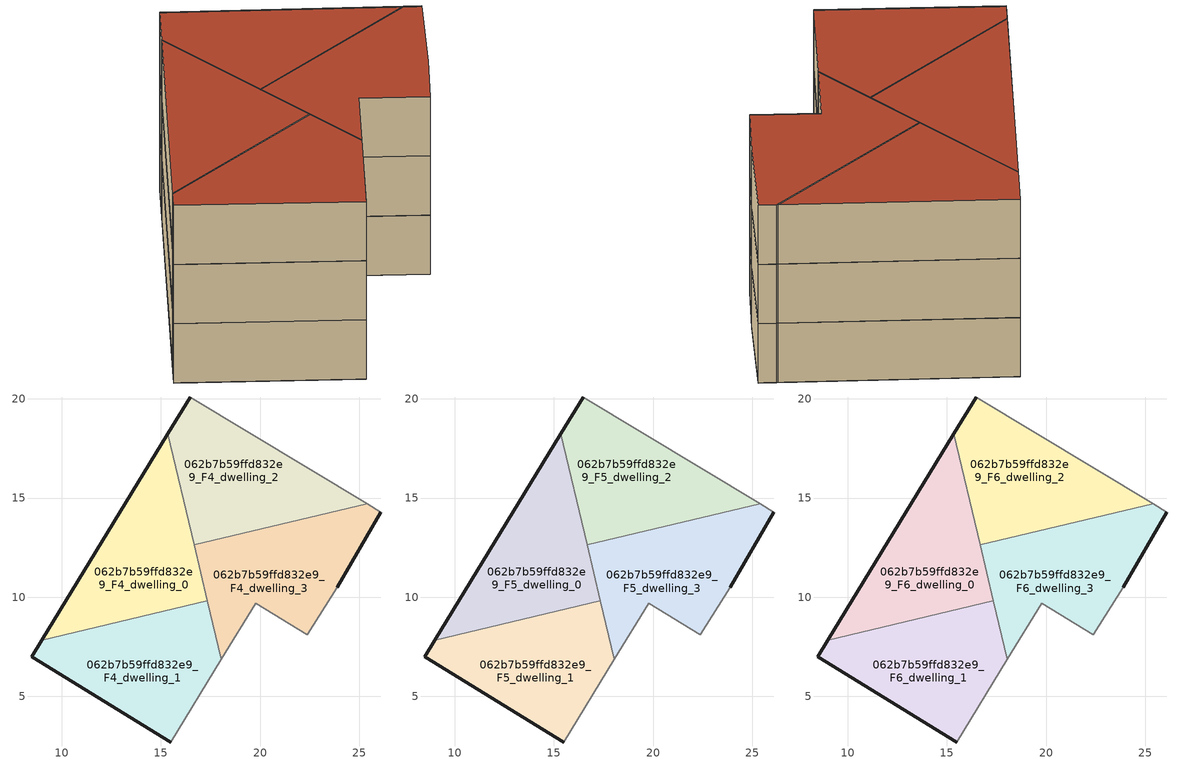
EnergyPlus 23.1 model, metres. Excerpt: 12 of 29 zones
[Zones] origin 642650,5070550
062b7b59ffd832e9_F4_dwelling_0
 floor to 062b7b59ffd832e9_F3_dwelling_0 (EU_floor_Construction): 17.35,9.81 15.34,18.23 8.98,7.83 z12
 wall outside (EU_wall_Construction): 8.98,7.83 15.34,18.23 z12:15
 wall to 062b7b59ffd832e9_F4_dwelling_1 (EU_wall_Construction): 17.35,9.81 8.98,7.83 z12:15
 wall to 062b7b59ffd832e9_F4_dwelling_2 (EU_wall_Construction): 15.34,18.23 16.67,12.64 z12:15
 wall to 062b7b59ffd832e9_F4_dwelling_3 (EU_wall_Construction): 16.67,12.64 17.35,9.81 z12:15
062b7b59ffd832e9_F4_dwelling_1
 floor to 062b7b59ffd832e9_F3_dwelling_1 (EU_floor_Construction): 15.48,2.69 18.05,6.86 17.35,9.81 8.98,7.83 8.48,6.99 z12
 wall outside (EU_wall_Construction): 15.48,2.69 8.48,6.99 8.98,7.83 z12:15
 wall adiabatic (EU_wall_Construction): 18.05,6.86 15.48,2.69 z12:15
 wall to 062b7b59ffd832e9_F4_dwelling_3 (EU_wall_Construction): 17.35,9.81 18.05,6.86 z12:15
062b7b59ffd832e9_F4_dwelling_2
 floor to 062b7b59ffd832e9_F3_dwelling_2 (EU_floor_Construction): 25.4,14.71 16.49,20.1 15.34,18.23 16.68,12.64 z12
 wall outside (EU_wall_Construction): 15.34,18.23 16.49,20.1 z12:15
 wall adiabatic (EU_wall_Construction): 16.49,20.1 25.4,14.71 z12:15
 wall to 062b7b59ffd832e9_F4_dwelling_3 (EU_wall_Construction): 25.4,14.71 16.68,12.64 z12:15
062b7b59ffd832e9_F4_dwelling_3
 floor to 062b7b59ffd832e9_F3_dwelling_3 (EU_floor_Construction): 22.39,8.09 23.89,10.49 26.09,14.29 25.4,14.71 16.68,12.64 18.05,6.86 19.79,9.69 z12
 wall outside (EU_wall_Construction): 26.09,14.29 23.89,10.49 z12:15
 wall adiabatic (EU_wall_Construction): 25.4,14.71 26.09,14.29 / 23.89,10.49 22.39,8.09 19.79,9.69 18.05,6.86 z12:15
062b7b59ffd832e9_F5_dwelling_0
 floor to 062b7b59ffd832e9_F4_dwelling_0 (EU_floor_Construction): 17.35,9.81 15.34,18.23 8.98,7.83 z15
 wall outside (EU_wall_Construction): 8.98,7.83 15.34,18.23 z15:18
 wall to 062b7b59ffd832e9_F5_dwelling_1 (EU_wall_Construction): 17.35,9.81 8.98,7.83 z15:18
 wall to 062b7b59ffd832e9_F5_dwelling_2 (EU_wall_Construction): 15.34,18.23 16.67,12.64 z15:18
 wall to 062b7b59ffd832e9_F5_dwelling_3 (EU_wall_Construction): 16.67,12.64 17.35,9.81 z15:18
062b7b59ffd832e9_F5_dwelling_1
 floor to 062b7b59ffd832e9_F4_dwelling_1 (EU_floor_Construction): 15.48,2.69 18.05,6.86 17.35,9.81 8.98,7.83 8.48,6.99 z15
 wall outside (EU_wall_Construction): 15.48,2.69 8.48,6.99 8.98,7.83 z15:18
 wall adiabatic (EU_wall_Construction): 18.05,6.86 15.48,2.69 z15:18
 wall to 062b7b59ffd832e9_F5_dwelling_3 (EU_wall_Construction): 17.35,9.81 18.05,6.86 z15:18
062b7b59ffd832e9_F5_dwelling_2
 floor to 062b7b59ffd832e9_F4_dwelling_2 (EU_floor_Construction): 25.4,14.71 16.49,20.1 15.34,18.23 16.68,12.64 z15
 wall outside (EU_wall_Construction): 15.34,18.23 16.49,20.1 z15:18
 wall adiabatic (EU_wall_Construction): 16.49,20.1 25.4,14.71 z15:18
 wall to 062b7b59ffd832e9_F5_dwelling_3 (EU_wall_Construction): 25.4,14.71 16.68,12.64 z15:18
062b7b59ffd832e9_F5_dwelling_3
 floor to 062b7b59ffd832e9_F4_dwelling_3 (EU_floor_Construction): 22.39,8.09 23.89,10.49 26.09,14.29 25.4,14.71 16.68,12.64 18.05,6.86 19.79,9.69 z15
 wall outside (EU_wall_Construction): 26.09,14.29 23.89,10.49 z15:18
 wall adiabatic (EU_wall_Construction): 25.4,14.71 26.09,14.29 / 23.89,10.49 22.39,8.09 19.79,9.69 18.05,6.86 z15:18
062b7b59ffd832e9_F6_dwelling_0
 floor to 062b7b59ffd832e9_F5_dwelling_0 (EU_floor_Construction): 17.35,9.81 15.34,18.23 8.98,7.83 z18
 wall outside (EU_wall_Construction): 8.98,7.83 15.34,18.23 z18:21
 wall to 062b7b59ffd832e9_F6_dwelling_1 (EU_wall_Construction): 17.35,9.81 8.98,7.83 z18:21
 wall to 062b7b59ffd832e9_F6_dwelling_2 (EU_wall_Construction): 15.34,18.23 16.67,12.64 z18:21
 wall to 062b7b59ffd832e9_F6_dwelling_3 (EU_wall_Construction): 16.67,12.64 17.35,9.81 z18:21
 roof outside (EU_roof_Construction): 15.34,18.23 17.35,9.81 8.98,7.83 z21
062b7b59ffd832e9_F6_dwelling_1
 floor to 062b7b59ffd832e9_F5_dwelling_1 (EU_floor_Construction): 15.48,2.69 18.05,6.86 17.35,9.81 8.98,7.83 8.48,6.99 z18
 wall outside (EU_wall_Construction): 15.48,2.69 8.48,6.99 8.98,7.83 z18:21
 wall adiabatic (EU_wall_Construction): 18.05,6.86 15.48,2.69 z18:21
 wall to 062b7b59ffd832e9_F6_dwelling_3 (EU_wall_Construction): 17.35,9.81 18.05,6.86 z18:21
 roof outside (EU_roof_Construction): 17.35,9.81 18.05,6.86 15.48,2.69 8.48,6.99 8.98,7.83 z21
062b7b59ffd832e9_F6_dwelling_2
 floor to 062b7b59ffd832e9_F5_dwelling_2 (EU_floor_Construction): 25.4,14.71 16.49,20.1 15.34,18.23 16.68,12.64 z18
 wall outside (EU_wall_Construction): 15.34,18.23 16.49,20.1 z18:21
 wall adiabatic (EU_wall_Construction): 16.49,20.1 25.4,14.71 z18:21
 wall to 062b7b59ffd832e9_F6_dwelling_3 (EU_wall_Construction): 25.4,14.71 16.68,12.64 z18:21
 roof outside (EU_roof_Construction): 25.4,14.71 16.68,12.64 15.34,18.23 16.49,20.1 z21
062b7b59ffd832e9_F6_dwelling_3
 floor to 062b7b59ffd832e9_F5_dwelling_3 (EU_floor_Construction): 22.39,8.09 23.89,10.49 26.09,14.29 25.4,14.71 16.68,12.64 18.05,6.86 19.79,9.69 z18
 wall outside (EU_wall_Construction): 26.09,14.29 23.89,10.49 z18:21
 wall adiabatic (EU_wall_Construction): 25.4,14.71 26.09,14.29 / 23.89,10.49 22.39,8.09 19.79,9.69 18.05,6.86 z18:21
 roof outside (EU_roof_Construction): 26.09,14.29 23.89,10.49 22.39,8.09 19.79,9.69 18.05,6.86 16.68,12.64 25.4,14.71 z21
[Building]
EU S2 Campaign: North Axis=0; Terrain=City; Solar Distribution=FullExterior
[Site:Location]
Lyon-Bron: Latitude=45.75; Longitude=5; Time Zone=1; Elevation=198
[SizingPeriod:WeatherFileDays]
AnnualSizingPeriod: Begin Month=1; Begin Day of Month=1; End Month=12; End Day of Month=31; Day of Week for Start Day=Monday; Use Weather File Daylight Saving Period=No; Use Weather File Rain and Snow Indicators=No
[MATERIAL]
EU_InternalMass_Material: Roughness=MediumRough; Thickness=0.1; Conductivity=1; Density=1800; Specific Heat=900; Thermal Absorptance=0.9; Solar Absorptance=0.7; Visible Absorptance=0.7
[MATERIAL:NOMASS] Roughness=MediumRough; Thermal Absorptance=0.9; Solar Absorptance=0.7; Visible Absorptance=0.7
Name | Thermal Resistance
EU_wall_NoMass | 0.776494
EU_roof_NoMass | 0.486893
EU_floor_NoMass | 0.421597
[CONSTRUCTION]
EU_wall_Construction: EU_wall_NoMass
EU_roof_Construction: EU_roof_NoMass
EU_floor_Construction: EU_floor_NoMass
EU_InternalMass_Construction: EU_InternalMass_Material
[ZONE] Type=1; Multiplier=1; Ceiling Height=autocalculate; Floor Area=autocalculate; Part of Total Floor Area=Yes
Name | Volume
062b7b59ffd832e9_F4_dwelling_0; 062b7b59ffd832e9_F5_dwelling_0; 062b7b59ffd832e9_F6_dwelling_0 | 111.566
062b7b59ffd832e9_F4_dwelling_1; 062b7b59ffd832e9_F5_dwelling_1; 062b7b59ffd832e9_F6_dwelling_1 | 111.55
062b7b59ffd832e9_F4_dwelling_2; 062b7b59ffd832e9_F5_dwelling_2; 062b7b59ffd832e9_F6_dwelling_2 | 111.563
062b7b59ffd832e9_F4_dwelling_3; 062b7b59ffd832e9_F5_dwelling_3; 062b7b59ffd832e9_F6_dwelling_3 | 111.568
[INTERNALMASS] Construction=EU_InternalMass_Construction
Name | Zone or ZoneList | Surface Area
062b7b59ffd832e9_F4_dwelling_0_EU_InternalMass | 062b7b59ffd832e9_F4_dwelling_0 | 37.1888
062b7b59ffd832e9_F4_dwelling_1_EU_InternalMass | 062b7b59ffd832e9_F4_dwelling_1 | 37.1834
062b7b59ffd832e9_F4_dwelling_2_EU_InternalMass | 062b7b59ffd832e9_F4_dwelling_2 | 37.1874
062b7b59ffd832e9_F4_dwelling_3_EU_InternalMass | 062b7b59ffd832e9_F4_dwelling_3 | 37.1889
062b7b59ffd832e9_F5_dwelling_0_EU_InternalMass | 062b7b59ffd832e9_F5_dwelling_0 | 37.1888
062b7b59ffd832e9_F5_dwelling_1_EU_InternalMass | 062b7b59ffd832e9_F5_dwelling_1 | 37.1834
062b7b59ffd832e9_F5_dwelling_2_EU_InternalMass | 062b7b59ffd832e9_F5_dwelling_2 | 37.1874
062b7b59ffd832e9_F5_dwelling_3_EU_InternalMass | 062b7b59ffd832e9_F5_dwelling_3 | 37.1889
062b7b59ffd832e9_F6_dwelling_0_EU_InternalMass | 062b7b59ffd832e9_F6_dwelling_0 | 37.1888
062b7b59ffd832e9_F6_dwelling_1_EU_InternalMass | 062b7b59ffd832e9_F6_dwelling_1 | 37.1834
062b7b59ffd832e9_F6_dwelling_2_EU_InternalMass | 062b7b59ffd832e9_F6_dwelling_2 | 37.1874
062b7b59ffd832e9_F6_dwelling_3_EU_InternalMass | 062b7b59ffd832e9_F6_dwelling_3 | 37.1889
[OTHEREQUIPMENT] Fuel Type=Electricity; Design Level Calculation Method=Watts/Area; Power per Zone Floor Area=1; Fraction Latent=0; Fraction Radiant=0; Fraction Lost=0; Carbon Dioxide Generation Rate=0; EndUse Subcategory=EU_Step8_InternalGains
Name | Zone or ZoneList or Space or SpaceList | Schedule
EU_Step8_InternalGain_062b7b59ffd832e9_F4_dwelling_0_f000 | 062b7b59ffd832e9_F4_dwelling_0 | EU_Step8_GainSchedule_062b7b59ffd832e9_F4_dwelling_0_f000
EU_Step8_InternalGain_062b7b59ffd832e9_F4_dwelling_1_f000 | 062b7b59ffd832e9_F4_dwelling_1 | EU_Step8_GainSchedule_062b7b59ffd832e9_F4_dwelling_1_f000
EU_Step8_InternalGain_062b7b59ffd832e9_F4_dwelling_2_f000 | 062b7b59ffd832e9_F4_dwelling_2 | EU_Step8_GainSchedule_062b7b59ffd832e9_F4_dwelling_2_f000
EU_Step8_InternalGain_062b7b59ffd832e9_F4_dwelling_3_f000 | 062b7b59ffd832e9_F4_dwelling_3 | EU_Step8_GainSchedule_062b7b59ffd832e9_F4_dwelling_3_f000
EU_Step8_InternalGain_062b7b59ffd832e9_F5_dwelling_0_f000 | 062b7b59ffd832e9_F5_dwelling_0 | EU_Step8_GainSchedule_062b7b59ffd832e9_F5_dwelling_0_f000
EU_Step8_InternalGain_062b7b59ffd832e9_F5_dwelling_1_f000 | 062b7b59ffd832e9_F5_dwelling_1 | EU_Step8_GainSchedule_062b7b59ffd832e9_F5_dwelling_1_f000
EU_Step8_InternalGain_062b7b59ffd832e9_F5_dwelling_2_f000 | 062b7b59ffd832e9_F5_dwelling_2 | EU_Step8_GainSchedule_062b7b59ffd832e9_F5_dwelling_2_f000
EU_Step8_InternalGain_062b7b59ffd832e9_F5_dwelling_3_f000 | 062b7b59ffd832e9_F5_dwelling_3 | EU_Step8_GainSchedule_062b7b59ffd832e9_F5_dwelling_3_f000
EU_Step8_InternalGain_062b7b59ffd832e9_F6_dwelling_0_f000 | 062b7b59ffd832e9_F6_dwelling_0 | EU_Step8_GainSchedule_062b7b59ffd832e9_F6_dwelling_0_f000
EU_Step8_InternalGain_062b7b59ffd832e9_F6_dwelling_1_f000 | 062b7b59ffd832e9_F6_dwelling_1 | EU_Step8_GainSchedule_062b7b59ffd832e9_F6_dwelling_1_f000
EU_Step8_InternalGain_062b7b59ffd832e9_F6_dwelling_2_f000 | 062b7b59ffd832e9_F6_dwelling_2 | EU_Step8_GainSchedule_062b7b59ffd832e9_F6_dwelling_2_f000
EU_Step8_InternalGain_062b7b59ffd832e9_F6_dwelling_3_f000 | 062b7b59ffd832e9_F6_dwelling_3 | EU_Step8_GainSchedule_062b7b59ffd832e9_F6_dwelling_3_f000
[ZONEVENTILATION:DESIGNFLOWRATE] Schedule=EU_AlwaysOn; Design Flow Rate Calculation Method=AirChanges/Hour; Air Changes per Hour=0.693814; Ventilation Type=Natural; Fan Pressure Rise=0; Fan Total Efficiency=1; Constant Term Coefficient=1; Temperature Term Coefficient=0; Velocity Term Coefficient=0; Velocity Squared Term Coefficient=0; Minimum Indoor Temperature=-100; Maximum Indoor Temperature=100; Delta Temperature=-100; Minimum Outdoor Temperature=-100; Maximum Outdoor Temperature=100; Maximum Wind Speed=40
Name | Zone or ZoneList or Space or SpaceList
EU_ConstantAir_062b7b59ffd832e9_F4_dwelling_0 | 062b7b59ffd832e9_F4_dwelling_0
EU_ConstantAir_062b7b59ffd832e9_F4_dwelling_1 | 062b7b59ffd832e9_F4_dwelling_1
EU_ConstantAir_062b7b59ffd832e9_F4_dwelling_2 | 062b7b59ffd832e9_F4_dwelling_2
EU_ConstantAir_062b7b59ffd832e9_F4_dwelling_3 | 062b7b59ffd832e9_F4_dwelling_3
EU_ConstantAir_062b7b59ffd832e9_F5_dwelling_0 | 062b7b59ffd832e9_F5_dwelling_0
EU_ConstantAir_062b7b59ffd832e9_F5_dwelling_1 | 062b7b59ffd832e9_F5_dwelling_1
EU_ConstantAir_062b7b59ffd832e9_F5_dwelling_2 | 062b7b59ffd832e9_F5_dwelling_2
EU_ConstantAir_062b7b59ffd832e9_F5_dwelling_3 | 062b7b59ffd832e9_F5_dwelling_3
EU_ConstantAir_062b7b59ffd832e9_F6_dwelling_0 | 062b7b59ffd832e9_F6_dwelling_0
EU_ConstantAir_062b7b59ffd832e9_F6_dwelling_1 | 062b7b59ffd832e9_F6_dwelling_1
EU_ConstantAir_062b7b59ffd832e9_F6_dwelling_2 | 062b7b59ffd832e9_F6_dwelling_2
EU_ConstantAir_062b7b59ffd832e9_F6_dwelling_3 | 062b7b59ffd832e9_F6_dwelling_3
[HVACTEMPLATE:THERMOSTAT] Constant Heating Setpoint=20; Constant Cooling Setpoint=50
EU_HeatOnly_062b7b59ffd832e9_F0_dwelling_4; EU_HeatOnly_062b7b59ffd832e9_F1_dwelling_0; EU_HeatOnly_062b7b59ffd832e9_F1_dwelling_1; EU_HeatOnly_062b7b59ffd832e9_F1_dwelling_2; EU_HeatOnly_062b7b59ffd832e9_F1_dwelling_3; EU_HeatOnly_062b7b59ffd832e9_F2_dwelling_0; EU_HeatOnly_062b7b59ffd832e9_F2_dwelling_1; EU_HeatOnly_062b7b59ffd832e9_F2_dwelling_2; EU_HeatOnly_062b7b59ffd832e9_F2_dwelling_3; EU_HeatOnly_062b7b59ffd832e9_F3_dwelling_0; EU_HeatOnly_062b7b59ffd832e9_F3_dwelling_1; EU_HeatOnly_062b7b59ffd832e9_F3_dwelling_2; EU_HeatOnly_062b7b59ffd832e9_F3_dwelling_3; EU_HeatOnly_062b7b59ffd832e9_F4_dwelling_0; EU_HeatOnly_062b7b59ffd832e9_F4_dwelling_1; EU_HeatOnly_062b7b59ffd832e9_F4_dwelling_2; EU_HeatOnly_062b7b59ffd832e9_F4_dwelling_3; EU_HeatOnly_062b7b59ffd832e9_F5_dwelling_0; EU_HeatOnly_062b7b59ffd832e9_F5_dwelling_1; EU_HeatOnly_062b7b59ffd832e9_F5_dwelling_2; EU_HeatOnly_062b7b59ffd832e9_F5_dwelling_3; EU_HeatOnly_062b7b59ffd832e9_F6_dwelling_0; EU_HeatOnly_062b7b59ffd832e9_F6_dwelling_1; EU_HeatOnly_062b7b59ffd832e9_F6_dwelling_2; EU_HeatOnly_062b7b59ffd832e9_F6_dwelling_3
[HVACTEMPLATE:ZONE:IDEALLOADSAIRSYSTEM] System Availability Schedule=EU_AlwaysOn; Maximum Heating Supply Air Temperature=50; Minimum Cooling Supply Air Temperature=13; Maximum Heating Supply Air Humidity Ratio=0.0156; Minimum Cooling Supply Air Humidity Ratio=0.0077; Heating Limit=NoLimit; Cooling Limit=NoLimit; Heating Availability Schedule=EU_AlwaysOn; Cooling Availability Schedule=EU_CoolingOff; Dehumidification Control Type=ConstantSensibleHeatRatio; Cooling Sensible Heat Ratio=0.7; Dehumidification Setpoint=60; Humidification Control Type=None; Humidification Setpoint=30; Outdoor Air Method=None; Outdoor Air Flow Rate per Person=0.00944; Outdoor Air Flow Rate per Zone Floor Area=0; Outdoor Air Flow Rate per Zone=0; Demand Controlled Ventilation Type=None; Outdoor Air Economizer Type=NoEconomizer; Heat Recovery Type=None; Sensible Heat Recovery Effectiveness=0.7; Latent Heat Recovery Effectiveness=0.65
Name | Template Thermostat
062b7b59ffd832e9_F4_dwelling_0 | EU_HeatOnly_062b7b59ffd832e9_F4_dwelling_0
062b7b59ffd832e9_F4_dwelling_1 | EU_HeatOnly_062b7b59ffd832e9_F4_dwelling_1
062b7b59ffd832e9_F4_dwelling_2 | EU_HeatOnly_062b7b59ffd832e9_F4_dwelling_2
062b7b59ffd832e9_F4_dwelling_3 | EU_HeatOnly_062b7b59ffd832e9_F4_dwelling_3
062b7b59ffd832e9_F5_dwelling_0 | EU_HeatOnly_062b7b59ffd832e9_F5_dwelling_0
062b7b59ffd832e9_F5_dwelling_1 | EU_HeatOnly_062b7b59ffd832e9_F5_dwelling_1
062b7b59ffd832e9_F5_dwelling_2 | EU_HeatOnly_062b7b59ffd832e9_F5_dwelling_2
062b7b59ffd832e9_F5_dwelling_3 | EU_HeatOnly_062b7b59ffd832e9_F5_dwelling_3
062b7b59ffd832e9_F6_dwelling_0 | EU_HeatOnly_062b7b59ffd832e9_F6_dwelling_0
062b7b59ffd832e9_F6_dwelling_1 | EU_HeatOnly_062b7b59ffd832e9_F6_dwelling_1
062b7b59ffd832e9_F6_dwelling_2 | EU_HeatOnly_062b7b59ffd832e9_F6_dwelling_2
062b7b59ffd832e9_F6_dwelling_3 | EU_HeatOnly_062b7b59ffd832e9_F6_dwelling_3
[SIZING:ZONE] Zone Cooling Design Supply Air Temperature Input Method=SupplyAirTemperature; Zone Cooling Design Supply Air Temperature=13; Zone Heating Design Supply Air Temperature Input Method=SupplyAirTemperature; Zone Heating Design Supply Air Temperature=50; Zone Cooling Design Supply Air Humidity Ratio=0.008; Zone Heating Design Supply Air Humidity Ratio=0.008; Cooling Design Air Flow Method=DesignDay; Cooling Design Air Flow Rate=0; Cooling Minimum Air Flow per Zone Floor Area=0.000762; Cooling Minimum Air Flow=0; Cooling Minimum Air Flow Fraction=0.2; Heating Design Air Flow Method=DesignDay; Heating Design Air Flow Rate=0; Heating Maximum Air Flow per Zone Floor Area=0.002032; Heating Maximum Air Flow=0.141576; Heating Maximum Air Flow Fraction=0.3; Account for Dedicated Outdoor Air System=No; Dedicated Outdoor Air System Control Strategy=NeutralSupplyAir; Dedicated Outdoor Air Low Setpoint Temperature for Design=autosize; Dedicated Outdoor Air High Setpoint Temperature for Design=autosize; Zone Load Sizing Method=Sensible Load Only No Latent Load; Zone Latent Cooling Design Supply Air Humidity Ratio Input Method=HumidityRatioDifference; Zone Cooling Design Supply Air Humidity Ratio Difference=0.005; Zone Latent Heating Design Supply Air Humidity Ratio Input Method=HumidityRatioDifference; Zone Humidification Design Supply Air Humidity Ratio Difference=0.005
062b7b59ffd832e9_F4_dwelling_0; 062b7b59ffd832e9_F4_dwelling_1; 062b7b59ffd832e9_F4_dwelling_2; 062b7b59ffd832e9_F4_dwelling_3; 062b7b59ffd832e9_F5_dwelling_0; 062b7b59ffd832e9_F5_dwelling_1; 062b7b59ffd832e9_F5_dwelling_2; 062b7b59ffd832e9_F5_dwelling_3; 062b7b59ffd832e9_F6_dwelling_0; 062b7b59ffd832e9_F6_dwelling_1; 062b7b59ffd832e9_F6_dwelling_2; 062b7b59ffd832e9_F6_dwelling_3
[SCHEDULE:CONSTANT]
Name | Hourly Value
EU_AlwaysOn | 1
EU_CoolingOff | 0
[SCHEDULE:FILE] Column Number=1; Rows to Skip at Top=0; Number of Hours of Data=8760; Column Separator=Comma; Interpolate to Timestep=No; Minutes per Item=60; Adjust Schedule for Daylight Savings=Yes
Name | File
EU_Step8_GainSchedule_062b7b59ffd832e9_F4_dwelling_0_f000 | ../../schedules/062b7b59ffd832e9/062b7b59ffd832e9_F4_dwelling_0_f000_gain.csv
EU_Step8_GainSchedule_062b7b59ffd832e9_F4_dwelling_1_f000 | ../../schedules/062b7b59ffd832e9/062b7b59ffd832e9_F4_dwelling_1_f000_gain.csv
EU_Step8_GainSchedule_062b7b59ffd832e9_F4_dwelling_2_f000 | ../../schedules/062b7b59ffd832e9/062b7b59ffd832e9_F4_dwelling_2_f000_gain.csv
EU_Step8_GainSchedule_062b7b59ffd832e9_F4_dwelling_3_f000 | ../../schedules/062b7b59ffd832e9/062b7b59ffd832e9_F4_dwelling_3_f000_gain.csv
EU_Step8_GainSchedule_062b7b59ffd832e9_F5_dwelling_0_f000 | ../../schedules/062b7b59ffd832e9/062b7b59ffd832e9_F5_dwelling_0_f000_gain.csv
EU_Step8_GainSchedule_062b7b59ffd832e9_F5_dwelling_1_f000 | ../../schedules/062b7b59ffd832e9/062b7b59ffd832e9_F5_dwelling_1_f000_gain.csv
EU_Step8_GainSchedule_062b7b59ffd832e9_F5_dwelling_2_f000 | ../../schedules/062b7b59ffd832e9/062b7b59ffd832e9_F5_dwelling_2_f000_gain.csv
EU_Step8_GainSchedule_062b7b59ffd832e9_F5_dwelling_3_f000 | ../../schedules/062b7b59ffd832e9/062b7b59ffd832e9_F5_dwelling_3_f000_gain.csv
EU_Step8_GainSchedule_062b7b59ffd832e9_F6_dwelling_0_f000 | ../../schedules/062b7b59ffd832e9/062b7b59ffd832e9_F6_dwelling_0_f000_gain.csv
EU_Step8_GainSchedule_062b7b59ffd832e9_F6_dwelling_1_f000 | ../../schedules/062b7b59ffd832e9/062b7b59ffd832e9_F6_dwelling_1_f000_gain.csv
EU_Step8_GainSchedule_062b7b59ffd832e9_F6_dwelling_2_f000 | ../../schedules/062b7b59ffd832e9/062b7b59ffd832e9_F6_dwelling_2_f000_gain.csv
EU_Step8_GainSchedule_062b7b59ffd832e9_F6_dwelling_3_f000 | ../../schedules/062b7b59ffd832e9/062b7b59ffd832e9_F6_dwelling_3_f000_gain.csv
